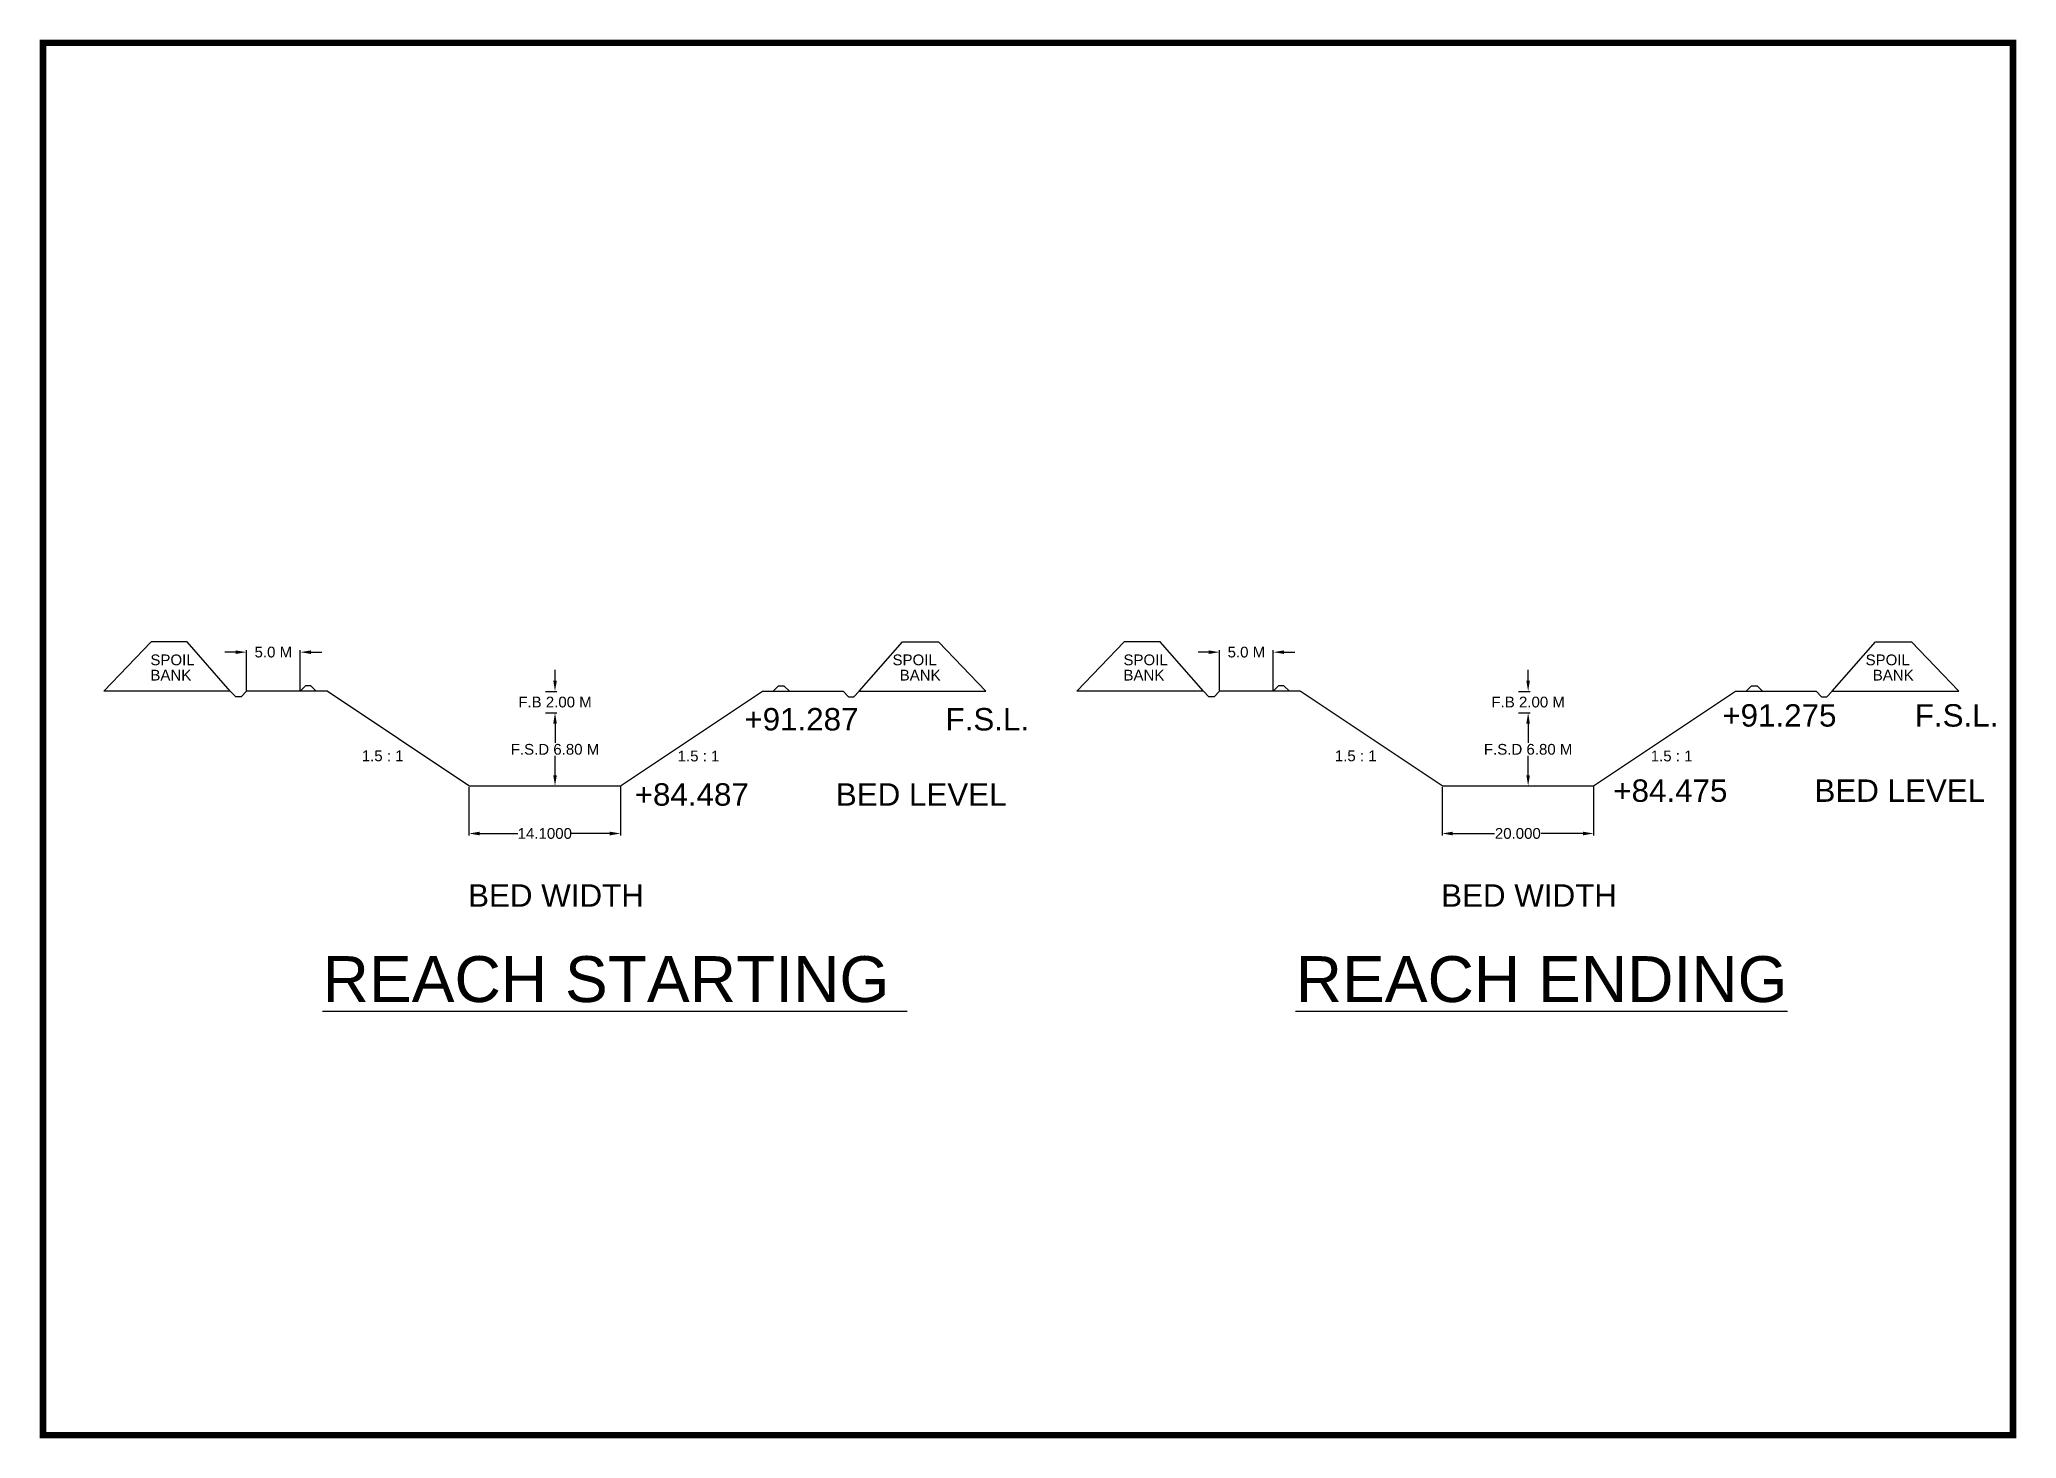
# Model space of a CAD drawing. Header units: inches. Extents: x 370 to 554, y -18 to 113.
import ezdxf

# ---------------------------------------------------------------- set-up
doc = ezdxf.new("R2010")
doc.units = ezdxf.units.IN
doc.header["$MEASUREMENT"] = 0
doc.layers.add('TEXT', color=5, linetype='Continuous')
doc.styles.get("Standard").update_dxf_attribs({"font": 'arial.ttf'})
doc.dimstyles.get("Standard").update_dxf_attribs({"dimtxt": 0.18, "dimasz": 0.18, "dimexe": 0.18, "dimexo": 0.0625, "dimgap": 0.09, "dimtad": 0, "dimtih": 1, "dimtoh": 1, "dimdec": 4, "dimzin": 0, "dimdsep": 46, "dimtxsty": 'Standard', "dimcen": 0.09, "dimadec": 0, "dimazin": 0, "dimtfac": 1, "dimtdec": 4, "dimtofl": 0, "dimtmove": 0, "dimatfit": 3, "dimfxl": 0, "dimtolj": 1, "dimtzin": 0, "dimarcsym": 0})

# ---------------------------------------------------------------- blocks, each defined once
blk = doc.blocks.new('*D11')
at = {"color": 0, "lineweight": -2}
for p, q in [((410.07, 43.07), (410.07, 38.58)), ((424.17, 43.13), (424.17, 38.58)), ((411.07, 38.76), (414.61, 38.76)), ((423.17, 38.76), (419.62, 38.76))]:
    blk.add_line(p, q, dxfattribs=at)
at = {"color": 0}
for points in [[(411.07, 38.93), (411.07, 38.59), (410.07, 38.76)], [(423.17, 38.93), (423.17, 38.59), (424.17, 38.76)]]:
    blk.add_solid(points, dxfattribs=at)
at = {"layer": 'Defpoints', "color": 0}
for p in [(410.07, 43.13), (424.17, 43.19), (424.17, 38.76)]:
    blk.add_point(p, dxfattribs=at)
at = {"color": 0, "insert": (417.12, 38.76), "char_height": 1, "attachment_point": 5}
blk.add_mtext('\\A1;14.1000', dxfattribs=at)
blk = doc.blocks.new('*D15')
at = {"color": 0, "lineweight": -2}
for p, q in [((417.18, 49.99), (418.25, 49.99)), ((418.07, 48.99), (418.07, 47.2)), ((418.07, 44.19), (418.07, 45.99)), ((417.18, 43.19), (418.25, 43.19))]:
    blk.add_line(p, q, dxfattribs=at)
at = {"color": 0}
for points in [[(417.91, 48.99), (418.24, 48.99), (418.07, 49.99)], [(417.91, 44.19), (418.24, 44.19), (418.07, 43.19)]]:
    blk.add_solid(points, dxfattribs=at)
at = {"layer": 'Defpoints', "color": 0}
for p in [(417.12, 49.99), (418.07, 49.99), (417.12, 43.19)]:
    blk.add_point(p, dxfattribs=at)
at = {"color": 0, "insert": (418.07, 46.59), "char_height": 1, "attachment_point": 5}
blk.add_mtext('\\A1;F.S.D 6.80 M', dxfattribs=at)
blk = doc.blocks.new('*D12')
at = {"color": 0, "lineweight": -2}
for p, q in [((418.07, 52.99), (418.07, 53.99)), ((417.18, 51.99), (418.25, 51.99)), ((417.24, 49.99), (418.25, 49.99)), ((418.07, 48.99), (418.07, 47.99))]:
    blk.add_line(p, q, dxfattribs=at)
at = {"color": 0}
for points in [[(417.91, 52.99), (418.24, 52.99), (418.07, 51.99)], [(417.91, 48.99), (418.24, 48.99), (418.07, 49.99)]]:
    blk.add_solid(points, dxfattribs=at)
at = {"layer": 'Defpoints', "color": 0}
for p in [(417.12, 51.99), (418.07, 51.99), (417.18, 49.99)]:
    blk.add_point(p, dxfattribs=at)
at = {"color": 0, "insert": (418.07, 50.99), "char_height": 1, "attachment_point": 5}
blk.add_mtext('\\A1;F.B 2.00 M', dxfattribs=at)
blk = doc.blocks.new('*D16')
at = {"color": 0, "lineweight": -2}
for p, q in [((388.37, 55.64), (387.37, 55.64)), ((389.37, 52.06), (389.37, 55.82)), ((394.37, 52.06), (394.37, 55.82)), ((395.37, 55.64), (396.37, 55.64))]:
    blk.add_line(p, q, dxfattribs=at)
at = {"color": 0}
for points in [[(388.37, 55.8), (388.37, 55.47), (389.37, 55.64)], [(395.37, 55.8), (395.37, 55.47), (394.37, 55.64)]]:
    blk.add_solid(points, dxfattribs=at)
at = {"layer": 'Defpoints', "color": 0}
for p in [(394.37, 55.64), (389.37, 51.99), (394.37, 51.99)]:
    blk.add_point(p, dxfattribs=at)
at = {"color": 0, "insert": (391.87, 55.64), "char_height": 1, "attachment_point": 5}
blk.add_mtext('\\A1;5.0 M', dxfattribs=at)
blk = doc.blocks.new('*D13')
at = {"color": 0, "lineweight": -2}
for p, q in [((500.58, 43.07), (500.58, 38.58)), ((514.68, 43.13), (514.68, 38.58)), ((501.58, 38.76), (505.46, 38.76)), ((513.68, 38.76), (509.8, 38.76))]:
    blk.add_line(p, q, dxfattribs=at)
at = {"color": 0}
for points in [[(501.58, 38.93), (501.58, 38.59), (500.58, 38.76)], [(513.68, 38.93), (513.68, 38.59), (514.68, 38.76)]]:
    blk.add_solid(points, dxfattribs=at)
at = {"layer": 'Defpoints', "color": 0}
for p in [(500.58, 43.13), (514.68, 43.19), (514.68, 38.76)]:
    blk.add_point(p, dxfattribs=at)
at = {"color": 0, "insert": (507.63, 38.76), "char_height": 1, "attachment_point": 5}
blk.add_mtext('\\A1;20.000', dxfattribs=at)
blk = doc.blocks.new('*D17')
at = {"color": 0, "lineweight": -2}
for p, q in [((507.69, 49.99), (508.77, 49.99)), ((508.59, 48.99), (508.59, 47.2)), ((508.59, 44.19), (508.59, 45.99)), ((507.69, 43.19), (508.77, 43.19))]:
    blk.add_line(p, q, dxfattribs=at)
at = {"color": 0}
for points in [[(508.42, 48.99), (508.75, 48.99), (508.59, 49.99)], [(508.42, 44.19), (508.75, 44.19), (508.59, 43.19)]]:
    blk.add_solid(points, dxfattribs=at)
at = {"layer": 'Defpoints', "color": 0}
for p in [(507.63, 49.99), (508.59, 49.99), (507.63, 43.19)]:
    blk.add_point(p, dxfattribs=at)
at = {"color": 0, "insert": (508.59, 46.59), "char_height": 1, "attachment_point": 5}
blk.add_mtext('\\A1;F.S.D 6.80 M', dxfattribs=at)
blk = doc.blocks.new('*D14')
at = {"color": 0, "lineweight": -2}
for p, q in [((508.59, 52.99), (508.59, 53.99)), ((507.69, 51.99), (508.77, 51.99)), ((507.75, 49.99), (508.77, 49.99)), ((508.59, 48.99), (508.59, 47.99))]:
    blk.add_line(p, q, dxfattribs=at)
at = {"color": 0}
for points in [[(508.42, 52.99), (508.75, 52.99), (508.59, 51.99)], [(508.42, 48.99), (508.75, 48.99), (508.59, 49.99)]]:
    blk.add_solid(points, dxfattribs=at)
at = {"layer": 'Defpoints', "color": 0}
for p in [(507.63, 51.99), (508.59, 51.99), (507.69, 49.99)]:
    blk.add_point(p, dxfattribs=at)
at = {"color": 0, "insert": (508.59, 50.99), "char_height": 1, "attachment_point": 5}
blk.add_mtext('\\A1;F.B 2.00 M', dxfattribs=at)
blk = doc.blocks.new('*D18')
at = {"color": 0, "lineweight": -2}
for p, q in [((478.88, 55.64), (477.88, 55.64)), ((479.88, 52.06), (479.88, 55.82)), ((484.88, 52.06), (484.88, 55.82)), ((485.88, 55.64), (486.88, 55.64))]:
    blk.add_line(p, q, dxfattribs=at)
at = {"color": 0}
for points in [[(478.88, 55.8), (478.88, 55.47), (479.88, 55.64)], [(485.88, 55.8), (485.88, 55.47), (484.88, 55.64)]]:
    blk.add_solid(points, dxfattribs=at)
at = {"layer": 'Defpoints', "color": 0}
for p in [(484.88, 55.64), (479.88, 51.99), (484.88, 51.99)]:
    blk.add_point(p, dxfattribs=at)
at = {"color": 0, "insert": (482.38, 55.64), "char_height": 1, "attachment_point": 5}
blk.add_mtext('\\A1;5.0 M', dxfattribs=at)

msp = doc.modelspace()

# ---------------------------------------------------------------- linework, layer by layer
at = {"color": 106}
for p, q in [((380.50162, 56.6028), (376.10099, 51.99284)), ((383.85011, 56.6028), (380.50162, 56.6028)), ((387.86695, 51.99284), (383.85011, 56.6028)), ((446.36695, 51.99284), (450.38379, 56.6028)), ((450.38379, 56.6028), (453.73229, 56.6028)), ((453.73229, 56.6028), (458.13292, 51.99284)), ((471.01371, 56.6028), (466.61308, 51.99284)), ((474.36221, 56.6028), (471.01371, 56.6028)), ((478.37904, 51.99284), (474.36221, 56.6028)), ((536.87904, 51.99284), (540.89588, 56.6028)), ((540.89588, 56.6028), (544.24438, 56.6028)), ((544.24438, 56.6028), (548.64501, 51.99284)), ((387.86695, 51.99284), (376.10099, 51.99284)), ((388.36695, 51.49284), (387.86695, 51.99284)), ((388.86695, 51.49284), (388.36695, 51.49284)), ((388.86695, 51.49284), (389.36695, 51.99284)), ((396.86695, 51.99284), (389.36695, 51.99284)), ((394.86695, 52.49284), (394.36695, 51.99284)), ((395.36695, 52.49284), (394.86695, 52.49284)), ((395.36695, 52.49284), (395.86695, 51.99284)), ((410.06695, 43.19284), (396.86695, 51.99284)), ((424.16695, 43.19284), (437.36695, 51.99284)), ((437.36695, 51.99284), (444.86695, 51.99284)), ((438.86695, 52.49284), (438.36695, 51.99284)), ((438.86695, 52.49284), (439.36695, 52.49284)), ((439.36695, 52.49284), (439.86695, 51.99284)), ((445.36695, 51.49284), (444.86695, 51.99284)), ((445.36695, 51.49284), (445.86695, 51.49284)), ((445.86695, 51.49284), (446.36695, 51.99284)), ((446.36695, 51.99284), (458.13292, 51.99284)), ((478.37904, 51.99284), (466.61308, 51.99284)), ((478.87904, 51.49284), (478.37904, 51.99284)), ((479.37904, 51.49284), (478.87904, 51.49284)), ((479.37904, 51.49284), (479.87904, 51.99284)), ((487.37904, 51.99284), (479.87904, 51.99284)), ((485.37904, 52.49284), (484.87904, 51.99284)), ((485.87904, 52.49284), (485.37904, 52.49284)), ((485.87904, 52.49284), (486.37904, 51.99284)), ((500.57904, 43.19284), (487.37904, 51.99284)), ((514.67904, 43.19284), (527.87904, 51.99284)), ((527.87904, 51.99284), (535.37904, 51.99284)), ((529.37904, 52.49284), (528.87904, 51.99284)), ((529.37904, 52.49284), (529.87904, 52.49284)), ((529.87904, 52.49284), (530.37904, 51.99284)), ((535.87904, 51.49284), (535.37904, 51.99284)), ((535.87904, 51.49284), (536.37904, 51.49284)), ((536.37904, 51.49284), (536.87904, 51.99284)), ((536.87904, 51.99284), (548.64501, 51.99284)), ((410.06695, 43.19284), (424.16695, 43.19284)), ((500.57904, 43.19284), (514.67904, 43.19284))]:
    msp.add_line(p, q, dxfattribs=at)
at = {"layer": 'TEXT', "lineweight": 25, "ltscale": 0.2, "const_width": 0.61707}
msp.add_lwpolyline([(370.43142, 112.34903), (553.70241, 112.34903), (553.70241, -17.23653), (370.43142, -17.23653)], close=True, dxfattribs=at)

# ---------------------------------------------------------------- texts
at = {"color": 106}
for s, p in [('SPOIL', (380.43399, 54.42117)), ('SPOIL', (449.46659, 54.42117)), ('SPOIL', (470.94608, 54.42117)), ('SPOIL', (539.97868, 54.42117)), ('BANK', (380.43399, 52.99913)), ('BANK', (450.13326, 52.99913)), ('BANK', (470.94608, 52.99913)), ('BANK', (540.64535, 52.99913)), ('1.5 : 1', (400.09529, 45.48933)), ('1.5 : 1', (429.47943, 45.47089)), ('1.5 : 1', (490.60738, 45.48933)), ('1.5 : 1', (519.99152, 45.47089))]:
    msp.add_text(s, height=1, dxfattribs=at).set_placement(p)
at = {"layer": 'TEXT', "color": 106, "lineweight": 25, "ltscale": 0.2}
for s, height, p in [('+91.287          F.S.L.', 2.0864248, (435.68453, 48.35202)), ('+91.275         F.S.L.', 2.0864248, (526.65026, 48.7108)), ('+84.487          BED LEVEL', 2.0864248, (425.48342, 41.35087)), ('+84.475          BED LEVEL', 2.0864248, (516.50819, 41.707)), ('BED WIDTH', 2.086425, (409.98627, 31.94786)), ('BED WIDTH', 2.086425, (500.49836, 31.94786)), ('%%UREACH STARTING ', 4.2719994, (396.4513, 23.073)), ('%%UREACH ENDING', 4.2719994, (486.9634, 23.073))]:
    msp.add_text(s, height=height, dxfattribs=at).set_placement(p)

# ---------------------------------------------------------------- dimensions: what is measured, and where the dimension line sits
at = {"color": 106}
for base, p1, p2, text, picture, middle in [((394.36695, 55.63752), (389.36695, 51.99284), (394.36695, 51.99284), '5.0 M', '*D16', (391.86695, 55.63752)), ((484.87904, 55.63752), (479.87904, 51.99284), (484.87904, 51.99284), '5.0 M', '*D18', (482.37904, 55.63752)), ((424.16695, 38.7596), (410.06695, 43.13034), (424.16695, 43.19284), '14.1000', '*D11', (417.11695, 38.7596)), ((514.67904, 38.7596), (500.57904, 43.13034), (514.67904, 43.19284), '20.000', '*D13', (507.62904, 38.7596))]:
    dim = msp.add_linear_dim(base=base, p1=p1, p2=p2, text=text, dimstyle='Standard', override={"dimtxt": 1, "dimasz": 1}, dxfattribs=at)
    dim.commit()
    dim.dimension.update_dxf_attribs({"geometry": picture, "text_midpoint": middle})
for base, p1, p2, text, picture, middle in [((418.07303, 51.99284), (417.17945, 49.99284), (417.11695, 51.99284), 'F.B 2.00 M', '*D12', (418.07303, 50.99284)), ((508.58513, 51.99284), (507.69154, 49.99284), (507.62904, 51.99284), 'F.B 2.00 M', '*D14', (508.58513, 50.99284)), ((418.07303, 49.99284), (417.11695, 43.19284), (417.11695, 49.99284), 'F.S.D 6.80 M', '*D15', (418.07303, 46.59284)), ((508.58513, 49.99284), (507.62904, 43.19284), (507.62904, 49.99284), 'F.S.D 6.80 M', '*D17', (508.58513, 46.59284))]:
    dim = msp.add_linear_dim(base=base, p1=p1, p2=p2, angle=90, text=text, dimstyle='Standard', override={"dimtxt": 1, "dimasz": 1}, dxfattribs=at)
    dim.commit()
    dim.dimension.update_dxf_attribs({"geometry": picture, "text_midpoint": middle})

doc.saveas('drawing.dxf')
